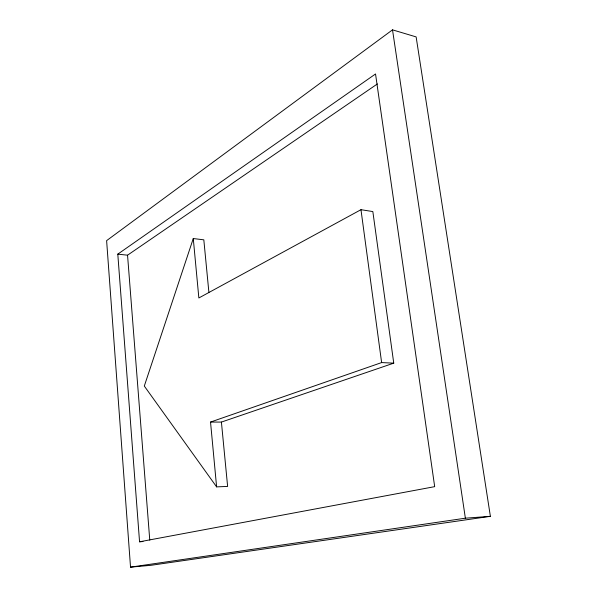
<?xml version="1.0" encoding="UTF-8"?>
<svg xmlns="http://www.w3.org/2000/svg" width="597" height="597" viewBox="0 0 597 597"><rect width="100%" height="100%" fill="white"/><g stroke="black" fill="none" stroke-linecap="round" stroke-linejoin="round"><path stroke-width="0.9" d="M193.271 238.539L144.302 386.058L216.614 486.876L227.621 486.421L221.412 422.079L393.751 363.148L372.841 211.569L360.969 209.689L198.853 297.97L193.271 238.539L203.823 239.83L208.898 292.411M392.513 29.85L106.617 240.636L130.527 567.15L150.81 565.322L490.383 516.323L416.131 36.902L392.513 29.85L465.376 518.196L490.383 516.323M117.796 254.143L375.535 73.968L434.683 486.652L139.556 541.792L117.796 254.143L127.549 255.188L377.394 83.923M216.614 486.876L210.525 422.064L381.625 362.58L393.751 363.148M130.527 567.15L465.376 518.196M139.556 541.792L142.981 541.539M210.525 422.064L221.412 422.079M360.969 209.689L381.625 362.58M127.549 255.188L149.765 540.106"/></g></svg>
